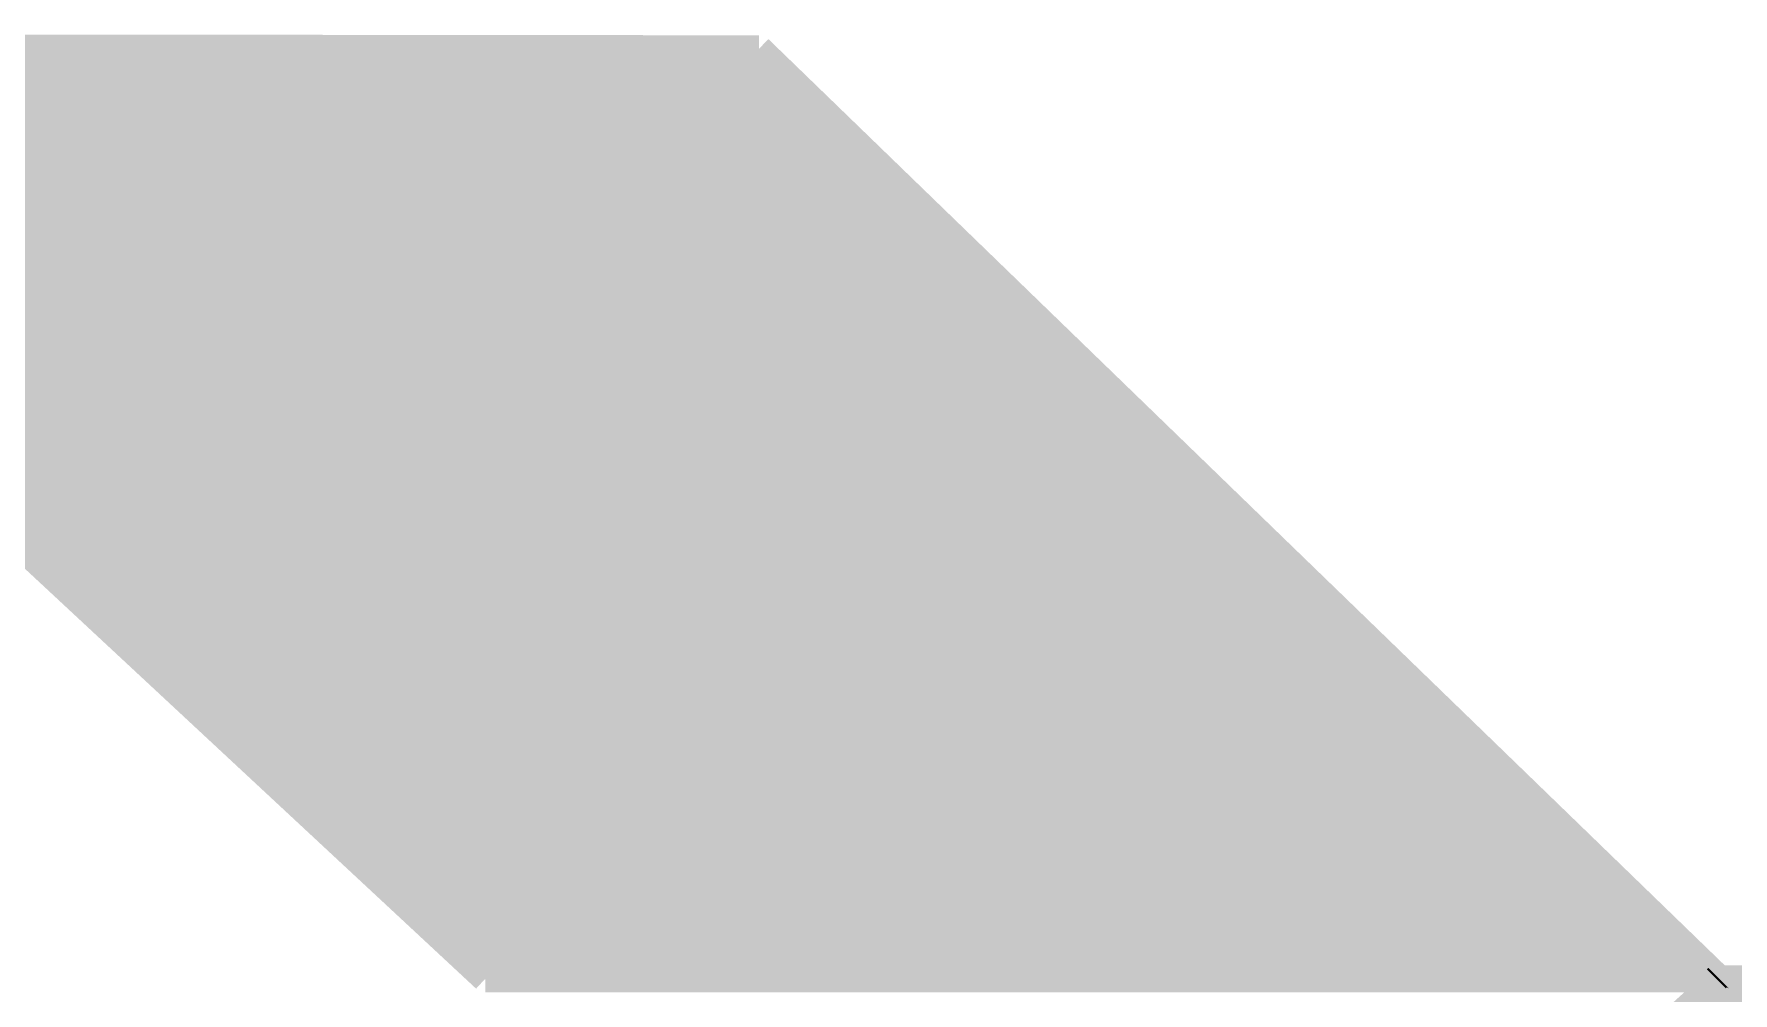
# Model space of a CAD drawing. Extents: x 35 to 236, y 10 to 166.
# Drawn here: x 111.097 to 114.297, y 114.686 to 116.494 of the extents above; entities that cross this region are included whole.
import ezdxf

# ---------------------------------------------------------------- set-up
doc = ezdxf.new("R2010")
doc.units = 0
doc.layers.add('BG_SILKSCREEN_TOP', color=254, linetype='CONTINUOUS')

msp = doc.modelspace()

# ---------------------------------------------------------------- linework, layer by layer
at = {"layer": 'BG_SILKSCREEN_TOP', "const_width": 0.0508}
for points in [[(110.0627, 116.4684), (112.463, 116.4659)], [(110.0627, 116.4684), (112.463, 116.4659)], [(111.9474, 114.7133), (110.0627, 116.4684)], [(111.9474, 114.7133), (110.0627, 116.4684)], [(110.5882, 115.9791), (111.0765, 116.4674)], [(110.5905, 115.9769), (111.081, 116.4674)], [(110.5928, 115.9747), (111.0855, 116.4674)], [(110.5952, 115.9726), (111.09, 116.4674)], [(110.5975, 115.9704), (111.0944, 116.4674)], [(110.5998, 115.9682), (111.0989, 116.4674)], [(110.6021, 115.9661), (111.1034, 116.4674)], [(110.6045, 115.9639), (111.1079, 116.4673)], [(110.6068, 115.9617), (111.1124, 116.4673)], [(110.6091, 115.9596), (111.1169, 116.4673)], [(110.6114, 115.9574), (111.1213, 116.4673)], [(110.6138, 115.9552), (111.1258, 116.4673)], [(110.6161, 115.9531), (111.1303, 116.4673)], [(110.6184, 115.9509), (111.1348, 116.4673)], [(110.6207, 115.9487), (111.1393, 116.4673)], [(110.623, 115.9466), (111.1438, 116.4673)], [(110.6254, 115.9444), (111.1483, 116.4673)], [(110.6277, 115.9423), (111.1527, 116.4673)], [(110.63, 115.9401), (111.1572, 116.4673)], [(110.6323, 115.9379), (111.1617, 116.4673)], [(110.6347, 115.9358), (111.1662, 116.4673)], [(110.637, 115.9336), (111.1707, 116.4673)], [(110.6393, 115.9314), (111.1752, 116.4673)], [(110.6417, 115.9293), (111.1797, 116.4673)], [(110.644, 115.9271), (111.1841, 116.4672)], [(110.6463, 115.9249), (111.1886, 116.4672)], [(110.6486, 115.9227), (111.1931, 116.4672)], [(110.651, 115.9206), (111.1976, 116.4672)], [(110.6533, 115.9184), (111.2021, 116.4672)], [(110.6556, 115.9163), (111.2066, 116.4672)], [(110.6579, 115.9141), (111.2111, 116.4672)], [(110.6603, 115.9119), (111.2156, 116.4672)], [(110.6626, 115.9098), (111.22, 116.4672)], [(110.6649, 115.9076), (111.2245, 116.4672)], [(110.6672, 115.9054), (111.229, 116.4672)], [(110.6696, 115.9033), (111.2335, 116.4672)], [(110.6719, 115.9011), (111.238, 116.4672)], [(110.6742, 115.899), (111.2425, 116.4672)], [(110.6765, 115.8968), (111.2469, 116.4672)], [(110.6789, 115.8946), (111.2514, 116.4672)], [(110.6812, 115.8924), (111.2559, 116.4672)], [(110.6835, 115.8903), (111.2604, 116.4672)], [(110.6858, 115.8881), (111.2649, 116.4672)], [(110.6881, 115.8859), (111.2694, 116.4672)], [(110.6905, 115.8838), (111.2738, 116.4672)], [(110.6928, 115.8816), (111.2783, 116.4671)], [(110.6951, 115.8795), (111.2828, 116.4671)], [(110.6974, 115.8773), (111.2873, 116.4671)], [(110.6998, 115.8751), (111.2918, 116.4671)], [(110.7021, 115.873), (111.2963, 116.4671)], [(110.7044, 115.8708), (111.3008, 116.4671)], [(110.7068, 115.8686), (111.3052, 116.4671)], [(110.7091, 115.8665), (111.3097, 116.4671)], [(110.7114, 115.8643), (111.3142, 116.4671)], [(110.7137, 115.8621), (111.3187, 116.4671)], [(110.7161, 115.86), (111.3232, 116.4671)], [(110.7184, 115.8578), (111.3277, 116.4671)], [(110.7207, 115.8556), (111.3322, 116.4671)], [(110.723, 115.8535), (111.3366, 116.4671)], [(110.7254, 115.8513), (111.3411, 116.4671)], [(110.7277, 115.8491), (111.3456, 116.4671)], [(110.73, 115.847), (111.3501, 116.4671)], [(110.7323, 115.8448), (111.3546, 116.4671)], [(110.7347, 115.8426), (111.3591, 116.4671)], [(110.737, 115.8405), (111.3636, 116.4671)], [(110.7393, 115.8383), (111.3681, 116.4671)], [(110.7416, 115.8362), (111.3725, 116.467)], [(110.744, 115.834), (111.377, 116.467)], [(110.7463, 115.8318), (111.3815, 116.467)], [(110.7486, 115.8297), (111.386, 116.467)], [(110.7509, 115.8275), (111.3905, 116.467)], [(110.7532, 115.8253), (111.395, 116.467)], [(110.7556, 115.8232), (111.3995, 116.467)], [(110.7579, 115.821), (111.4039, 116.467)], [(110.7602, 115.8188), (111.4084, 116.467)], [(110.7625, 115.8167), (111.4129, 116.467)], [(110.7649, 115.8145), (111.4174, 116.467)], [(110.7672, 115.8123), (111.4219, 116.467)], [(110.7695, 115.8102), (111.4263, 116.467)], [(110.7718, 115.808), (111.4308, 116.467)], [(110.7742, 115.8058), (111.4353, 116.467)], [(110.7765, 115.8037), (111.4398, 116.467)], [(110.7788, 115.8015), (111.4443, 116.467)], [(110.7812, 115.7994), (111.4488, 116.467)], [(110.7835, 115.7972), (111.4533, 116.467)], [(110.7858, 115.795), (111.4577, 116.467)], [(110.7881, 115.7929), (111.4622, 116.467)], [(110.7905, 115.7907), (111.4667, 116.467)], [(110.7928, 115.7885), (111.4712, 116.4669)], [(110.7951, 115.7864), (111.4757, 116.4669)], [(110.7974, 115.7842), (111.4802, 116.4669)], [(110.7998, 115.782), (111.4847, 116.4669)], [(110.8021, 115.7798), (111.4892, 116.4669)], [(110.8044, 115.7777), (111.4936, 116.4669)], [(110.8067, 115.7755), (111.4981, 116.4669)], [(110.8091, 115.7734), (111.5026, 116.4669)], [(110.8114, 115.7712), (111.5071, 116.4669)], [(110.8137, 115.769), (111.5116, 116.4669)], [(110.816, 115.7669), (111.5161, 116.4669)], [(110.8184, 115.7647), (111.5206, 116.4669)], [(110.8207, 115.7625), (111.525, 116.4669)], [(110.823, 115.7604), (111.5295, 116.4669)], [(110.8253, 115.7582), (111.534, 116.4669)], [(110.8276, 115.756), (111.5385, 116.4669)], [(110.83, 115.7539), (111.543, 116.4669)], [(110.8323, 115.7517), (111.5475, 116.4669)], [(110.8346, 115.7495), (111.552, 116.4669)], [(110.8369, 115.7474), (111.5564, 116.4669)], [(110.8393, 115.7452), (111.5609, 116.4669)], [(110.8416, 115.743), (111.5654, 116.4668)], [(110.8439, 115.7409), (111.5699, 116.4668)], [(110.8463, 115.7387), (111.5744, 116.4668)], [(110.8486, 115.7366), (111.5789, 116.4668)], [(110.8509, 115.7344), (111.5833, 116.4668)], [(110.8532, 115.7322), (111.5878, 116.4668)], [(110.8556, 115.7301), (111.5923, 116.4668)], [(110.8579, 115.7279), (111.5968, 116.4668)], [(110.8602, 115.7257), (111.6013, 116.4668)], [(110.8625, 115.7236), (111.6058, 116.4668)], [(110.8649, 115.7214), (111.6102, 116.4668)], [(110.8672, 115.7192), (111.6147, 116.4668)], [(110.8695, 115.7171), (111.6192, 116.4668)], [(110.8718, 115.7149), (111.6237, 116.4668)], [(110.8742, 115.7127), (111.6282, 116.4668)], [(110.8765, 115.7106), (111.6327, 116.4668)], [(110.8788, 115.7084), (111.6372, 116.4668)], [(110.8811, 115.7062), (111.6417, 116.4668)], [(110.8835, 115.7041), (111.6461, 116.4668)], [(110.8858, 115.7019), (111.6506, 116.4668)], [(110.8881, 115.6997), (111.6551, 116.4668)], [(110.8904, 115.6976), (111.6596, 116.4668)], [(110.8927, 115.6954), (111.6641, 116.4667)], [(110.8951, 115.6933), (111.6686, 116.4667)], [(110.8974, 115.6911), (111.6731, 116.4667)], [(110.8997, 115.6889), (111.6775, 116.4667)], [(110.902, 115.6868), (111.682, 116.4667)], [(110.9044, 115.6846), (111.6865, 116.4667)], [(110.9067, 115.6824), (111.691, 116.4667)], [(110.909, 115.6803), (111.6955, 116.4667)], [(110.9113, 115.6781), (111.7, 116.4667)], [(110.9137, 115.6759), (111.7045, 116.4667)], [(110.916, 115.6738), (111.709, 116.4667)], [(110.9183, 115.6716), (111.7134, 116.4667)], [(110.9207, 115.6694), (111.7179, 116.4667)], [(110.923, 115.6673), (111.7224, 116.4667)], [(110.9253, 115.6651), (111.7269, 116.4667)], [(110.9276, 115.6629), (111.7314, 116.4667)], [(110.93, 115.6608), (111.7358, 116.4667)], [(110.9323, 115.6586), (111.7403, 116.4667)], [(110.9346, 115.6565), (111.7448, 116.4667)], [(110.9369, 115.6543), (111.7493, 116.4667)], [(110.9393, 115.6521), (111.7538, 116.4667)], [(110.9416, 115.65), (111.7583, 116.4666)], [(110.9439, 115.6478), (111.7628, 116.4666)], [(110.9462, 115.6456), (111.7672, 116.4666)], [(110.9486, 115.6435), (111.7717, 116.4666)], [(110.9509, 115.6413), (111.7762, 116.4666)], [(110.9532, 115.6391), (111.7807, 116.4666)], [(110.9555, 115.6369), (111.7852, 116.4666)], [(110.9578, 115.6348), (111.7897, 116.4666)], [(110.9602, 115.6326), (111.7942, 116.4666)], [(110.9625, 115.6305), (111.7986, 116.4666)], [(110.9648, 115.6283), (111.8031, 116.4666)], [(110.9671, 115.6261), (111.8076, 116.4666)], [(110.9695, 115.624), (111.8121, 116.4666)], [(110.9718, 115.6218), (111.8166, 116.4666)], [(110.9741, 115.6196), (111.8211, 116.4666)], [(110.9765, 115.6175), (111.8256, 116.4666)], [(110.9788, 115.6153), (111.83, 116.4666)], [(110.9811, 115.6131), (111.8345, 116.4666)], [(110.9834, 115.611), (111.839, 116.4666)], [(110.9858, 115.6088), (111.8435, 116.4666)], [(110.9881, 115.6066), (111.848, 116.4666)], [(110.9904, 115.6045), (111.8525, 116.4665)], [(110.9927, 115.6023), (111.857, 116.4665)], [(110.9951, 115.6001), (111.8615, 116.4665)], [(110.9974, 115.598), (111.8659, 116.4665)], [(110.9997, 115.5958), (111.8704, 116.4665)], [(111.002, 115.5937), (111.8749, 116.4665)], [(111.0044, 115.5915), (111.8794, 116.4665)], [(111.0067, 115.5893), (111.8839, 116.4665)], [(111.009, 115.5872), (111.8884, 116.4665)], [(111.0113, 115.585), (111.8928, 116.4665)], [(111.0137, 115.5828), (111.8973, 116.4665)], [(111.016, 115.5807), (111.9018, 116.4665)], [(111.0183, 115.5785), (111.9063, 116.4665)], [(111.0206, 115.5763), (111.9108, 116.4665)], [(111.0229, 115.5742), (111.9153, 116.4665)], [(111.0253, 115.572), (111.9197, 116.4665)], [(111.0276, 115.5698), (111.9242, 116.4665)], [(111.0299, 115.5677), (111.9287, 116.4665)], [(111.0322, 115.5655), (111.9332, 116.4665)], [(111.0346, 115.5633), (111.9377, 116.4665)], [(111.0369, 115.5612), (111.9422, 116.4665)], [(111.0392, 115.559), (111.9467, 116.4665)], [(111.0415, 115.5568), (111.9511, 116.4664)], [(111.0439, 115.5547), (111.9556, 116.4664)], [(111.0462, 115.5525), (111.9601, 116.4664)], [(111.0485, 115.5504), (111.9646, 116.4664)], [(111.0509, 115.5482), (111.9691, 116.4664)], [(111.0532, 115.546), (111.9736, 116.4664)], [(111.0555, 115.5439), (111.9781, 116.4664)], [(111.0578, 115.5417), (111.9826, 116.4664)], [(111.0602, 115.5395), (111.987, 116.4664)], [(111.0625, 115.5374), (111.9915, 116.4664)], [(111.0648, 115.5352), (111.996, 116.4664)], [(111.0671, 115.533), (112.0005, 116.4664)], [(111.0695, 115.5309), (112.005, 116.4664)], [(111.0718, 115.5287), (112.0095, 116.4664)], [(111.0741, 115.5265), (112.014, 116.4664)], [(111.0764, 115.5244), (112.0184, 116.4664)], [(111.0788, 115.5222), (112.0229, 116.4664)], [(111.0811, 115.52), (112.0274, 116.4664)], [(111.0834, 115.5179), (112.0319, 116.4664)], [(111.0857, 115.5157), (112.0364, 116.4664)], [(111.088, 115.5136), (112.0409, 116.4664)], [(111.0904, 115.5114), (112.0453, 116.4663)], [(111.0927, 115.5092), (112.0498, 116.4663)], [(111.095, 115.5071), (112.0543, 116.4663)], [(111.0973, 115.5049), (112.0588, 116.4663)], [(111.0997, 115.5027), (112.0633, 116.4663)], [(111.102, 115.5006), (112.0678, 116.4663)], [(111.1043, 115.4984), (112.0722, 116.4663)], [(111.1066, 115.4962), (112.0767, 116.4663)], [(111.109, 115.494), (112.0812, 116.4663)], [(111.1113, 115.4919), (112.0857, 116.4663)], [(111.1136, 115.4897), (112.0902, 116.4663)], [(111.116, 115.4876), (112.0947, 116.4663)], [(111.1183, 115.4854), (112.0992, 116.4663)], [(111.1206, 115.4832), (112.1036, 116.4663)], [(111.1229, 115.4811), (112.1081, 116.4663)], [(111.1253, 115.4789), (112.1126, 116.4663)], [(111.1276, 115.4767), (112.1171, 116.4663)], [(111.1299, 115.4746), (112.1216, 116.4663)], [(111.1322, 115.4724), (112.1261, 116.4663)], [(111.1346, 115.4702), (112.1306, 116.4663)], [(111.1369, 115.4681), (112.1351, 116.4663)], [(111.1392, 115.4659), (112.1395, 116.4663)], [(111.1415, 115.4637), (112.144, 116.4662)], [(111.1439, 115.4616), (112.1485, 116.4662)], [(111.1462, 115.4594), (112.153, 116.4662)], [(111.1485, 115.4572), (112.1575, 116.4662)], [(111.1508, 115.4551), (112.162, 116.4662)], [(111.1531, 115.4529), (112.1665, 116.4662)], [(111.1555, 115.4508), (112.1709, 116.4662)], [(111.1578, 115.4486), (112.1754, 116.4662)], [(111.1601, 115.4464), (112.1799, 116.4662)], [(111.1624, 115.4443), (112.1844, 116.4662)], [(111.1648, 115.4421), (112.1889, 116.4662)], [(111.1671, 115.4399), (112.1934, 116.4662)], [(111.1694, 115.4378), (112.1978, 116.4662)], [(111.1717, 115.4356), (112.2023, 116.4662)], [(111.1741, 115.4334), (112.2068, 116.4662)], [(111.1764, 115.4313), (112.2113, 116.4662)], [(111.1787, 115.4291), (112.2158, 116.4662)], [(111.181, 115.4269), (112.2203, 116.4662)], [(111.1834, 115.4248), (112.2247, 116.4662)], [(111.1857, 115.4226), (112.2292, 116.4662)], [(111.188, 115.4204), (112.2337, 116.4662)], [(111.1904, 115.4183), (112.2382, 116.4661)], [(111.1927, 115.4161), (112.2427, 116.4661)], [(111.195, 115.4139), (112.2472, 116.4661)], [(111.1973, 115.4118), (112.2517, 116.4661)], [(111.1997, 115.4096), (112.2561, 116.4661)], [(111.202, 115.4075), (112.2606, 116.4661)], [(111.2043, 115.4053), (112.2651, 116.4661)], [(111.2066, 115.4031), (112.2696, 116.4661)], [(111.209, 115.401), (112.2741, 116.4661)], [(111.2113, 115.3988), (112.2786, 116.4661)], [(111.2136, 115.3966), (112.2831, 116.4661)], [(111.2159, 115.3945), (112.2876, 116.4661)], [(111.2182, 115.3923), (112.292, 116.4661)], [(111.2206, 115.3901), (112.2965, 116.4661)], [(111.2229, 115.388), (112.301, 116.4661)], [(111.2252, 115.3858), (112.3055, 116.4661)], [(111.2275, 115.3836), (112.31, 116.4661)], [(111.2299, 115.3815), (112.3145, 116.4661)], [(111.2322, 115.3793), (112.319, 116.4661)], [(111.2345, 115.3771), (112.3234, 116.4661)], [(111.2368, 115.375), (112.3279, 116.4661)], [(111.2392, 115.3728), (112.3324, 116.466)], [(111.2415, 115.3707), (112.3369, 116.466)], [(111.2438, 115.3685), (112.3414, 116.466)], [(111.2461, 115.3663), (112.3459, 116.466)], [(111.2485, 115.3642), (112.3504, 116.466)], [(111.2508, 115.362), (112.3548, 116.466)], [(111.2531, 115.3598), (112.3593, 116.466)], [(111.2555, 115.3577), (112.3638, 116.466)], [(111.2578, 115.3555), (112.3683, 116.466)], [(111.2601, 115.3533), (112.3728, 116.466)], [(111.2624, 115.3511), (112.3772, 116.466)], [(111.2648, 115.349), (112.3817, 116.466)], [(111.2671, 115.3468), (112.3862, 116.466)], [(111.2694, 115.3447), (112.3907, 116.466)], [(111.2717, 115.3425), (112.3952, 116.466)], [(111.2741, 115.3403), (112.3997, 116.466)], [(111.2764, 115.3382), (112.4042, 116.466)], [(111.2787, 115.336), (112.4086, 116.466)], [(111.281, 115.3338), (112.4131, 116.466)], [(111.2833, 115.3317), (112.4176, 116.466)], [(111.2857, 115.3295), (112.4221, 116.466)], [(111.288, 115.3273), (112.4266, 116.466)], [(111.2903, 115.3252), (112.4311, 116.4659)], [(111.2926, 115.323), (112.4356, 116.4659)], [(111.295, 115.3208), (112.4401, 116.4659)], [(111.2973, 115.3187), (112.4445, 116.4659)], [(111.2996, 115.3165), (112.449, 116.4659)], [(111.3019, 115.3143), (112.4535, 116.4659)], [(111.3043, 115.3122), (112.458, 116.4659)], [(111.3066, 115.31), (112.4625, 116.4659)], [(111.3089, 115.3079), (112.465, 116.4639)], [(111.3112, 115.3057), (112.4673, 116.4617)], [(111.3136, 115.3035), (112.4696, 116.4595)], [(111.3159, 115.3014), (112.4718, 116.4573)], [(111.3182, 115.2992), (112.4741, 116.4551)], [(112.463, 116.4659), (114.2715, 114.7133)], [(112.463, 116.4659), (114.2715, 114.7133)], [(111.3205, 115.297), (112.4764, 116.4529)], [(111.3229, 115.2949), (112.4787, 116.4507)], [(111.3252, 115.2927), (112.481, 116.4485)], [(111.3275, 115.2905), (112.4832, 116.4463)], [(111.3299, 115.2884), (112.4855, 116.4441)], [(111.3322, 115.2862), (112.4878, 116.4418)], [(111.3345, 115.284), (112.4901, 116.4396)], [(111.3368, 115.2819), (112.4924, 116.4374)], [(111.3392, 115.2797), (112.4946, 116.4352)], [(111.3415, 115.2775), (112.4969, 116.433)], [(111.3438, 115.2754), (112.4992, 116.4308)], [(111.3461, 115.2732), (112.5015, 116.4286)], [(111.3484, 115.271), (112.5038, 116.4264)], [(111.3508, 115.2689), (112.5061, 116.4241)], [(111.3531, 115.2667), (112.5083, 116.422)], [(111.3554, 115.2646), (112.5106, 116.4197)], [(111.3577, 115.2624), (112.5129, 116.4175)], [(111.3601, 115.2602), (112.5152, 116.4153)], [(111.3624, 115.2581), (112.5175, 116.4131)], [(111.3647, 115.2559), (112.5197, 116.4109)], [(111.367, 115.2537), (112.522, 116.4087)], [(111.3694, 115.2516), (112.5243, 116.4065)], [(111.3717, 115.2494), (112.5266, 116.4043)], [(111.374, 115.2472), (112.5289, 116.402)], [(111.3763, 115.2451), (112.5311, 116.3999)], [(111.3787, 115.2429), (112.5334, 116.3976)], [(111.381, 115.2407), (112.5357, 116.3954)], [(111.3833, 115.2386), (112.538, 116.3932)], [(111.3857, 115.2364), (112.5403, 116.391)], [(111.388, 115.2342), (112.5425, 116.3888)], [(111.3903, 115.2321), (112.5448, 116.3866)], [(111.3926, 115.2299), (112.5471, 116.3844)], [(111.395, 115.2278), (112.5494, 116.3822)], [(111.3973, 115.2256), (112.5516, 116.3799)], [(111.3996, 115.2234), (112.5539, 116.3778)], [(111.4019, 115.2213), (112.5562, 116.3755)], [(111.4043, 115.2191), (112.5585, 116.3733)], [(111.4066, 115.2169), (112.5608, 116.3711)], [(111.4089, 115.2148), (112.5631, 116.3689)], [(111.4112, 115.2126), (112.5653, 116.3667)], [(111.4135, 115.2104), (112.5676, 116.3645)], [(111.4159, 115.2082), (112.5699, 116.3623)], [(111.4182, 115.2061), (112.5722, 116.3601)], [(111.4205, 115.2039), (112.5745, 116.3579)], [(111.4228, 115.2018), (112.5767, 116.3557)], [(111.4252, 115.1996), (112.579, 116.3534)], [(111.4275, 115.1974), (112.5813, 116.3512)], [(111.4298, 115.1953), (112.5836, 116.349)], [(111.4321, 115.1931), (112.5859, 116.3468)], [(111.4345, 115.1909), (112.5881, 116.3446)], [(111.4368, 115.1888), (112.5904, 116.3424)], [(111.4391, 115.1866), (112.5927, 116.3402)], [(111.4414, 115.1844), (112.595, 116.338)], [(111.4438, 115.1823), (112.5973, 116.3358)], [(111.4461, 115.1801), (112.5996, 116.3336)], [(111.4484, 115.1779), (112.6018, 116.3313)], [(111.4507, 115.1758), (112.6041, 116.3291)], [(111.4531, 115.1736), (112.6064, 116.3269)], [(111.4554, 115.1714), (112.6087, 116.3247)], [(111.4577, 115.1693), (112.6109, 116.3225)], [(111.4601, 115.1671), (112.6132, 116.3203)], [(111.4624, 115.165), (112.6155, 116.3181)], [(111.4647, 115.1628), (112.6178, 116.3159)], [(111.467, 115.1606), (112.6201, 116.3137)], [(111.4694, 115.1585), (112.6223, 116.3115)], [(111.4717, 115.1563), (112.6246, 116.3092)], [(111.474, 115.1541), (112.6269, 116.3071)], [(111.4763, 115.152), (112.6292, 116.3048)], [(111.4786, 115.1498), (112.6315, 116.3026)], [(111.481, 115.1476), (112.6337, 116.3004)], [(111.4833, 115.1455), (112.636, 116.2982)], [(111.4856, 115.1433), (112.6383, 116.296)], [(111.4879, 115.1411), (112.6406, 116.2938)], [(111.4903, 115.139), (112.6429, 116.2916)], [(111.4926, 115.1368), (112.6451, 116.2894)], [(111.4949, 115.1346), (112.6474, 116.2871)], [(111.4972, 115.1325), (112.6497, 116.285)], [(111.4996, 115.1303), (112.652, 116.2827)], [(111.5019, 115.1281), (112.6543, 116.2805)], [(111.5042, 115.126), (112.6565, 116.2783)], [(111.5065, 115.1238), (112.6588, 116.2761)], [(111.5089, 115.1217), (112.6611, 116.2739)], [(111.5112, 115.1195), (112.6634, 116.2717)], [(111.5135, 115.1173), (112.6657, 116.2695)], [(111.5158, 115.1152), (112.668, 116.2672)], [(111.5182, 115.113), (112.6702, 116.265)], [(111.5205, 115.1108), (112.6725, 116.2628)], [(111.5228, 115.1087), (112.6748, 116.2606)], [(111.5252, 115.1065), (112.6771, 116.2584)], [(111.5275, 115.1043), (112.6794, 116.2562)], [(111.5298, 115.1022), (112.6816, 116.254)], [(111.5321, 115.1), (112.6839, 116.2518)], [(111.5345, 115.0978), (112.6862, 116.2496)], [(111.5368, 115.0957), (112.6885, 116.2474)], [(111.5391, 115.0935), (112.6908, 116.2452)], [(111.5414, 115.0913), (112.693, 116.2429)], [(111.5437, 115.0892), (112.6953, 116.2407)], [(111.5461, 115.087), (112.6976, 116.2385)], [(111.5484, 115.0849), (112.6999, 116.2363)], [(111.5507, 115.0827), (112.7021, 116.2341)], [(111.553, 115.0805), (112.7044, 116.2319)], [(111.5554, 115.0784), (112.7067, 116.2297)], [(111.5577, 115.0762), (112.709, 116.2275)], [(111.56, 115.074), (112.7113, 116.2253)], [(111.5623, 115.0718), (112.7135, 116.2231)], [(111.5647, 115.0697), (112.7158, 116.2208)], [(111.567, 115.0675), (112.7181, 116.2186)], [(111.5693, 115.0653), (112.7204, 116.2164)], [(111.5716, 115.0632), (112.7227, 116.2142)], [(111.574, 115.061), (112.725, 116.212)], [(111.5763, 115.0589), (112.7272, 116.2098)], [(111.5786, 115.0567), (112.7295, 116.2076)], [(111.5809, 115.0545), (112.7318, 116.2054)], [(111.5833, 115.0524), (112.7341, 116.2032)], [(111.5856, 115.0502), (112.7364, 116.201)], [(111.5879, 115.048), (112.7386, 116.1987)], [(111.5902, 115.0459), (112.7409, 116.1965)], [(111.5926, 115.0437), (112.7432, 116.1943)], [(111.5949, 115.0415), (112.7455, 116.1921)], [(111.5972, 115.0394), (112.7478, 116.1899)], [(111.5996, 115.0372), (112.75, 116.1877)], [(111.6019, 115.035), (112.7523, 116.1855)], [(111.6042, 115.0329), (112.7546, 116.1833)], [(111.6065, 115.0307), (112.7569, 116.1811)], [(111.6088, 115.0285), (112.7592, 116.1789)], [(111.6112, 115.0264), (112.7614, 116.1766)], [(111.6135, 115.0242), (112.7637, 116.1744)], [(111.6158, 115.0221), (112.766, 116.1722)], [(111.6181, 115.0199), (112.7683, 116.17)], [(111.6205, 115.0177), (112.7706, 116.1678)], [(111.6228, 115.0156), (112.7729, 116.1656)], [(111.6251, 115.0134), (112.7751, 116.1634)], [(111.6274, 115.0112), (112.7774, 116.1612)], [(111.6298, 115.0091), (112.7797, 116.159)], [(111.6321, 115.0069), (112.782, 116.1568)], [(111.6344, 115.0047), (112.7842, 116.1546)], [(111.6367, 115.0026), (112.7865, 116.1523)], [(111.6391, 115.0004), (112.7888, 116.1501)], [(111.6414, 114.9982), (112.7911, 116.1479)], [(111.6437, 114.9961), (112.7934, 116.1457)], [(111.646, 114.9939), (112.7956, 116.1435)], [(111.6484, 114.9917), (112.7979, 116.1413)], [(111.6507, 114.9896), (112.8002, 116.1391)], [(111.653, 114.9874), (112.8025, 116.1369)], [(111.6553, 114.9852), (112.8048, 116.1347)], [(111.6577, 114.9831), (112.807, 116.1325)], [(111.66, 114.9809), (112.8093, 116.1302)], [(111.6623, 114.9788), (112.8116, 116.128)], [(111.6647, 114.9766), (112.8139, 116.1258)], [(111.667, 114.9744), (112.8162, 116.1236)], [(111.6693, 114.9723), (112.8184, 116.1214)], [(111.6716, 114.9701), (112.8207, 116.1192)], [(111.6739, 114.9679), (112.823, 116.117)], [(111.6763, 114.9658), (112.8253, 116.1148)], [(111.6786, 114.9636), (112.8276, 116.1126)], [(111.6809, 114.9614), (112.8299, 116.1104)], [(111.6832, 114.9593), (112.8321, 116.1081)], [(111.6856, 114.9571), (112.8344, 116.1059)], [(111.6879, 114.9549), (112.8367, 116.1037)], [(111.6902, 114.9528), (112.839, 116.1015)], [(111.6925, 114.9506), (112.8413, 116.0993)], [(111.6949, 114.9484), (112.8435, 116.0971)], [(111.6972, 114.9463), (112.8458, 116.0949)], [(111.6995, 114.9441), (112.8481, 116.0927)], [(111.7018, 114.942), (112.8504, 116.0905)], [(111.7042, 114.9398), (112.8527, 116.0883)], [(111.7065, 114.9376), (112.8549, 116.086)], [(111.7088, 114.9355), (112.8572, 116.0838)], [(111.7111, 114.9333), (112.8595, 116.0816)], [(111.7135, 114.9311), (112.8618, 116.0794)], [(111.7158, 114.9289), (112.8641, 116.0772)], [(111.7181, 114.9268), (112.8663, 116.075)], [(111.7204, 114.9246), (112.8686, 116.0728)], [(111.7228, 114.9224), (112.8709, 116.0706)], [(111.7251, 114.9203), (112.8732, 116.0684)], [(111.7274, 114.9181), (112.8755, 116.0662)], [(111.7297, 114.916), (112.8777, 116.0639)], [(111.7321, 114.9138), (112.88, 116.0617)], [(111.7344, 114.9116), (112.8823, 116.0595)], [(111.7367, 114.9095), (112.8846, 116.0573)], [(111.739, 114.9073), (112.8868, 116.0551)], [(111.7414, 114.9051), (112.8891, 116.0529)], [(111.7437, 114.903), (112.8914, 116.0507)], [(111.746, 114.9008), (112.8937, 116.0485)], [(111.7483, 114.8986), (112.896, 116.0463)], [(111.7507, 114.8965), (112.8983, 116.0441)], [(111.753, 114.8943), (112.9005, 116.0419)], [(111.7553, 114.8921), (112.9028, 116.0396)], [(111.7576, 114.89), (112.9051, 116.0374)], [(111.76, 114.8878), (112.9074, 116.0352)], [(111.7623, 114.8856), (112.9097, 116.033)], [(111.7646, 114.8835), (112.9119, 116.0308)], [(111.7669, 114.8813), (112.9142, 116.0286)], [(111.7693, 114.8792), (112.9165, 116.0264)], [(111.7716, 114.877), (112.9188, 116.0242)], [(111.7739, 114.8748), (112.9211, 116.022)], [(111.7762, 114.8727), (112.9233, 116.0198)], [(111.7786, 114.8705), (112.9256, 116.0175)], [(111.7809, 114.8683), (112.9279, 116.0153)], [(111.7832, 114.8662), (112.9302, 116.0131)], [(111.7855, 114.864), (112.9325, 116.0109)], [(111.7879, 114.8618), (112.9348, 116.0087)], [(111.7902, 114.8597), (112.937, 116.0065)], [(111.7925, 114.8575), (112.9393, 116.0043)], [(111.7949, 114.8553), (112.9416, 116.0021)], [(111.7972, 114.8532), (112.9439, 115.9999)], [(111.7995, 114.851), (112.9461, 115.9977)], [(111.8018, 114.8488), (112.9484, 115.9954)], [(111.8041, 114.8467), (112.9507, 115.9932)], [(111.8065, 114.8445), (112.953, 115.991)], [(111.8088, 114.8423), (112.9553, 115.9888)], [(111.8111, 114.8402), (112.9575, 115.9866)], [(111.8134, 114.838), (112.9598, 115.9844)], [(111.8158, 114.8359), (112.9621, 115.9822)], [(111.8181, 114.8337), (112.9644, 115.98)], [(111.8204, 114.8315), (112.9667, 115.9778)], [(111.8227, 114.8294), (112.9689, 115.9756)], [(111.8251, 114.8272), (112.9712, 115.9733)], [(111.8274, 114.825), (112.9735, 115.9711)], [(111.8297, 114.8229), (112.9758, 115.9689)], [(111.832, 114.8207), (112.9781, 115.9667)], [(111.8344, 114.8185), (112.9803, 115.9645)], [(111.8367, 114.8164), (112.9826, 115.9623)], [(111.839, 114.8142), (112.9849, 115.9601)], [(111.8413, 114.812), (112.9872, 115.9579)], [(111.8437, 114.8099), (112.9895, 115.9557)], [(111.846, 114.8077), (112.9918, 115.9535)], [(111.8483, 114.8055), (112.994, 115.9512)], [(111.8506, 114.8034), (112.9963, 115.949)], [(111.853, 114.8012), (112.9986, 115.9468)], [(111.8553, 114.7991), (113.0009, 115.9446)], [(111.8576, 114.7969), (113.0032, 115.9424)], [(111.8599, 114.7947), (113.0054, 115.9402)], [(111.8623, 114.7926), (113.0077, 115.938)], [(111.8646, 114.7904), (113.01, 115.9358)], [(111.8669, 114.7882), (113.0123, 115.9336)], [(111.8692, 114.786), (113.0146, 115.9314)], [(111.8716, 114.7839), (113.0168, 115.9292)], [(111.8739, 114.7817), (113.0191, 115.9269)], [(111.8762, 114.7795), (113.0214, 115.9247)], [(111.8785, 114.7774), (113.0237, 115.9225)], [(111.8809, 114.7752), (113.026, 115.9203)], [(111.8832, 114.7731), (113.0282, 115.9181)], [(111.8855, 114.7709), (113.0305, 115.9159)], [(111.8878, 114.7687), (113.0328, 115.9137)], [(111.8902, 114.7666), (113.0351, 115.9115)], [(111.8925, 114.7644), (113.0374, 115.9093)], [(111.8948, 114.7622), (113.0396, 115.9071)], [(111.8971, 114.7601), (113.0419, 115.9048)], [(111.8995, 114.7579), (113.0442, 115.9026)], [(111.9018, 114.7557), (113.0465, 115.9004)], [(111.9041, 114.7536), (113.0487, 115.8982)], [(111.9064, 114.7514), (113.051, 115.896)], [(111.9088, 114.7492), (113.0533, 115.8938)], [(111.9111, 114.7471), (113.0556, 115.8916)], [(111.9134, 114.7449), (113.0579, 115.8894)], [(111.9157, 114.7427), (113.0602, 115.8872)], [(111.9181, 114.7406), (113.0624, 115.885)], [(111.9204, 114.7384), (113.0647, 115.8827)], [(111.9227, 114.7363), (113.067, 115.8805)], [(111.925, 114.7341), (113.0693, 115.8783)], [(111.9274, 114.7319), (113.0716, 115.8761)], [(111.9297, 114.7298), (113.0738, 115.8739)], [(111.932, 114.7276), (113.0761, 115.8717)], [(111.9343, 114.7254), (113.0784, 115.8695)], [(111.9367, 114.7233), (113.0807, 115.8673)], [(111.939, 114.7211), (113.083, 115.8651)], [(111.9413, 114.7189), (113.0852, 115.8629)], [(111.9436, 114.7168), (113.0875, 115.8606)], [(111.946, 114.7146), (113.0898, 115.8584)], [(111.9492, 114.7133), (113.0921, 115.8562)], [(111.9537, 114.7133), (113.0944, 115.854)], [(111.9581, 114.7133), (113.0967, 115.8518)], [(111.9626, 114.7133), (113.0989, 115.8496)], [(111.9671, 114.7133), (113.1012, 115.8474)], [(111.9716, 114.7133), (113.1035, 115.8452)], [(111.9761, 114.7133), (113.1058, 115.843)], [(111.9806, 114.7133), (113.108, 115.8408)], [(111.9851, 114.7133), (113.1103, 115.8385)], [(111.9896, 114.7133), (113.1126, 115.8363)], [(111.9941, 114.7133), (113.1149, 115.8341)], [(111.9986, 114.7133), (113.1172, 115.8319)], [(112.003, 114.7133), (113.1194, 115.8297)], [(112.0075, 114.7133), (113.1217, 115.8275)], [(112.012, 114.7133), (113.124, 115.8253)], [(112.0165, 114.7133), (113.1263, 115.8231)], [(112.021, 114.7133), (113.1286, 115.8209)], [(112.0255, 114.7133), (113.1308, 115.8187)], [(112.03, 114.7133), (113.1331, 115.8165)], [(112.0345, 114.7133), (113.1354, 115.8142)], [(112.0389, 114.7133), (113.1377, 115.812)], [(112.0434, 114.7133), (113.14, 115.8098)], [(112.0479, 114.7133), (113.1422, 115.8076)], [(112.0524, 114.7133), (113.1445, 115.8054)], [(112.0569, 114.7133), (113.1468, 115.8032)], [(112.0614, 114.7133), (113.1491, 115.801)], [(112.0659, 114.7133), (113.1514, 115.7988)], [(112.0704, 114.7133), (113.1537, 115.7966)], [(112.0749, 114.7133), (113.1559, 115.7944)], [(112.0794, 114.7133), (113.1582, 115.7921)], [(112.0839, 114.7133), (113.1605, 115.7899)], [(112.0884, 114.7133), (113.1628, 115.7877)], [(112.0928, 114.7133), (113.1651, 115.7855)], [(112.0973, 114.7133), (113.1673, 115.7833)], [(112.1018, 114.7133), (113.1696, 115.7811)], [(112.1063, 114.7133), (113.1719, 115.7789)], [(112.1108, 114.7133), (113.1742, 115.7767)], [(112.1153, 114.7133), (113.1765, 115.7745)], [(112.1198, 114.7133), (113.1787, 115.7723)], [(112.1243, 114.7133), (113.181, 115.77)], [(112.1288, 114.7133), (113.1833, 115.7678)], [(112.1333, 114.7133), (113.1856, 115.7656)], [(112.1378, 114.7133), (113.1879, 115.7634)], [(112.1422, 114.7133), (113.1901, 115.7612)], [(112.1467, 114.7133), (113.1924, 115.759)], [(112.1512, 114.7133), (113.1947, 115.7568)], [(112.1557, 114.7133), (113.197, 115.7546)], [(112.1602, 114.7133), (113.1993, 115.7524)], [(112.1647, 114.7133), (113.2015, 115.7502)], [(112.1692, 114.7133), (113.2038, 115.7479)], [(112.1737, 114.7133), (113.2061, 115.7457)], [(112.1781, 114.7133), (113.2084, 115.7435)], [(112.1826, 114.7133), (113.2106, 115.7413)], [(112.1871, 114.7133), (113.2129, 115.7391)], [(112.1916, 114.7133), (113.2152, 115.7369)], [(112.1961, 114.7133), (113.2175, 115.7347)], [(112.2006, 114.7133), (113.2198, 115.7325)], [(112.2051, 114.7133), (113.2221, 115.7303)], [(112.2096, 114.7133), (113.2243, 115.7281)], [(112.2141, 114.7133), (113.2266, 115.7258)], [(112.2186, 114.7133), (113.2289, 115.7236)], [(112.223, 114.7133), (113.2312, 115.7214)], [(112.2275, 114.7133), (113.2335, 115.7192)], [(112.232, 114.7133), (113.2357, 115.717)], [(112.2365, 114.7133), (113.238, 115.7148)], [(112.241, 114.7133), (113.2403, 115.7126)], [(112.2455, 114.7133), (113.2426, 115.7104)], [(112.25, 114.7133), (113.2449, 115.7082)], [(112.2545, 114.7133), (113.2471, 115.706)], [(112.259, 114.7133), (113.2494, 115.7038)], [(112.2635, 114.7133), (113.2517, 115.7015)], [(112.268, 114.7133), (113.254, 115.6993)], [(112.2724, 114.7133), (113.2563, 115.6971)], [(112.2769, 114.7133), (113.2586, 115.6949)], [(112.2814, 114.7133), (113.2608, 115.6927)], [(112.2859, 114.7133), (113.2631, 115.6905)], [(112.2904, 114.7133), (113.2654, 115.6883)], [(112.2949, 114.7133), (113.2677, 115.6861)], [(112.2994, 114.7133), (113.27, 115.6839)], [(112.3039, 114.7133), (113.2722, 115.6817)], [(112.3084, 114.7133), (113.2745, 115.6794)], [(112.3129, 114.7133), (113.2768, 115.6772)], [(112.3174, 114.7133), (113.2791, 115.675)], [(112.3218, 114.7133), (113.2814, 115.6728)], [(112.3263, 114.7133), (113.2836, 115.6706)], [(112.3308, 114.7133), (113.2859, 115.6684)], [(112.3353, 114.7133), (113.2882, 115.6662)], [(112.3398, 114.7133), (113.2905, 115.664)], [(112.3443, 114.7133), (113.2927, 115.6618)], [(112.3488, 114.7133), (113.295, 115.6596)], [(112.3533, 114.7133), (113.2973, 115.6573)], [(112.3578, 114.7133), (113.2996, 115.6551)], [(112.3622, 114.7133), (113.3019, 115.6529)], [(112.3667, 114.7133), (113.3041, 115.6507)], [(112.3712, 114.7133), (113.3064, 115.6485)], [(112.3757, 114.7133), (113.3087, 115.6463)], [(112.3802, 114.7133), (113.311, 115.6441)], [(112.3847, 114.7133), (113.3133, 115.6419)], [(112.3892, 114.7133), (113.3156, 115.6397)], [(112.3937, 114.7133), (113.3178, 115.6375)], [(112.3982, 114.7133), (113.3201, 115.6352)], [(112.4026, 114.7133), (113.3224, 115.633)], [(112.4071, 114.7133), (113.3247, 115.6308)], [(112.4116, 114.7133), (113.327, 115.6286)], [(112.4161, 114.7133), (113.3292, 115.6264)], [(112.4206, 114.7133), (113.3315, 115.6242)], [(112.4251, 114.7133), (113.3338, 115.622)], [(112.4296, 114.7133), (113.3361, 115.6198)], [(112.4341, 114.7133), (113.3384, 115.6176)], [(112.4386, 114.7133), (113.3406, 115.6154)], [(112.4431, 114.7133), (113.3429, 115.6131)], [(112.4476, 114.7133), (113.3452, 115.6109)], [(112.4521, 114.7133), (113.3475, 115.6087)], [(112.4565, 114.7133), (113.3498, 115.6065)], [(112.461, 114.7133), (113.3521, 115.6043)], [(112.4655, 114.7133), (113.3543, 115.6021)], [(112.47, 114.7133), (113.3566, 115.5999)], [(112.4745, 114.7133), (113.3589, 115.5977)], [(112.479, 114.7133), (113.3612, 115.5955)], [(112.4835, 114.7133), (113.3634, 115.5933)], [(112.488, 114.7133), (113.3657, 115.5911)], [(112.4925, 114.7133), (113.368, 115.5888)], [(112.497, 114.7133), (113.3703, 115.5866)], [(112.5014, 114.7133), (113.3726, 115.5844)], [(112.5059, 114.7133), (113.3748, 115.5822)], [(112.5104, 114.7133), (113.3771, 115.58)], [(112.5149, 114.7133), (113.3794, 115.5778)], [(112.5194, 114.7133), (113.3817, 115.5756)], [(112.5239, 114.7133), (113.384, 115.5734)], [(112.5284, 114.7133), (113.3862, 115.5712)], [(112.5329, 114.7133), (113.3885, 115.569)], [(112.5374, 114.7133), (113.3908, 115.5667)], [(112.5418, 114.7133), (113.3931, 115.5645)], [(112.5463, 114.7133), (113.3954, 115.5623)], [(112.5508, 114.7133), (113.3976, 115.5601)], [(112.5553, 114.7133), (113.3999, 115.5579)], [(112.5598, 114.7133), (113.4022, 115.5557)], [(112.5643, 114.7133), (113.4045, 115.5535)], [(112.5688, 114.7133), (113.4068, 115.5513)], [(112.5733, 114.7133), (113.409, 115.5491)], [(112.5778, 114.7133), (113.4113, 115.5469)], [(112.5823, 114.7133), (113.4136, 115.5446)], [(112.5867, 114.7133), (113.4159, 115.5424)], [(112.5912, 114.7133), (113.4182, 115.5402)], [(112.5957, 114.7133), (113.4205, 115.538)], [(112.6002, 114.7133), (113.4227, 115.5358)], [(112.6047, 114.7133), (113.425, 115.5336)], [(112.6092, 114.7133), (113.4273, 115.5314)], [(112.6137, 114.7133), (113.4296, 115.5292)], [(112.6182, 114.7133), (113.4319, 115.527)], [(112.6227, 114.7133), (113.4341, 115.5248)], [(112.6272, 114.7133), (113.4364, 115.5225)], [(112.6317, 114.7133), (113.4387, 115.5203)], [(112.6362, 114.7133), (113.441, 115.5181)], [(112.6406, 114.7133), (113.4432, 115.5159)], [(112.6451, 114.7133), (113.4455, 115.5137)], [(112.6496, 114.7133), (113.4478, 115.5115)], [(112.6541, 114.7133), (113.4501, 115.5093)], [(112.6586, 114.7133), (113.4524, 115.5071)], [(112.6631, 114.7133), (113.4546, 115.5049)], [(112.6676, 114.7133), (113.4569, 115.5027)], [(112.6721, 114.7133), (113.4592, 115.5004)], [(112.6766, 114.7133), (113.4615, 115.4982)], [(112.6811, 114.7133), (113.4638, 115.496)], [(112.6855, 114.7133), (113.466, 115.4938)], [(112.69, 114.7133), (113.4683, 115.4916)], [(112.6945, 114.7133), (113.4706, 115.4894)], [(112.699, 114.7133), (113.4729, 115.4872)], [(112.7035, 114.7133), (113.4752, 115.485)], [(112.708, 114.7133), (113.4775, 115.4828)], [(112.7125, 114.7133), (113.4797, 115.4806)], [(112.717, 114.7133), (113.482, 115.4784)], [(112.7215, 114.7133), (113.4843, 115.4761)], [(112.7259, 114.7133), (113.4866, 115.4739)], [(112.7304, 114.7133), (113.4889, 115.4717)], [(112.7349, 114.7133), (113.4911, 115.4695)], [(112.7394, 114.7133), (113.4934, 115.4673)], [(112.7439, 114.7133), (113.4957, 115.4651)], [(112.7484, 114.7133), (113.498, 115.4629)], [(112.7529, 114.7133), (113.5003, 115.4607)], [(112.7574, 114.7133), (113.5025, 115.4585)], [(112.7619, 114.7133), (113.5048, 115.4563)], [(112.7664, 114.7133), (113.5071, 115.454)], [(112.7708, 114.7133), (113.5094, 115.4518)], [(112.7753, 114.7133), (113.5117, 115.4496)], [(112.7798, 114.7133), (113.5139, 115.4474)], [(112.7843, 114.7133), (113.5162, 115.4452)], [(112.7888, 114.7133), (113.5185, 115.443)], [(112.7933, 114.7133), (113.5208, 115.4408)], [(112.7978, 114.7133), (113.5231, 115.4386)], [(112.8023, 114.7133), (113.5253, 115.4364)], [(112.8068, 114.7133), (113.5276, 115.4342)], [(112.8113, 114.7133), (113.5299, 115.4319)], [(112.8158, 114.7133), (113.5322, 115.4297)], [(112.8203, 114.7133), (113.5344, 115.4275)], [(112.8247, 114.7133), (113.5367, 115.4253)], [(112.8292, 114.7133), (113.539, 115.4231)], [(112.8337, 114.7133), (113.5413, 115.4209)], [(112.8382, 114.7133), (113.5436, 115.4187)], [(112.8427, 114.7133), (113.5459, 115.4165)], [(112.8472, 114.7133), (113.5481, 115.4143)], [(112.8517, 114.7133), (113.5504, 115.4121)], [(112.8562, 114.7133), (113.5527, 115.4098)], [(112.8607, 114.7133), (113.555, 115.4076)], [(112.8651, 114.7133), (113.5573, 115.4054)], [(112.8696, 114.7133), (113.5595, 115.4032)], [(112.8741, 114.7133), (113.5618, 115.401)], [(112.8786, 114.7133), (113.5641, 115.3988)], [(112.8831, 114.7133), (113.5664, 115.3966)], [(112.8876, 114.7133), (113.5687, 115.3944)], [(112.8921, 114.7133), (113.5709, 115.3922)], [(112.8966, 114.7133), (113.5732, 115.39)], [(112.9011, 114.7133), (113.5755, 115.3877)], [(112.9055, 114.7133), (113.5778, 115.3855)], [(112.91, 114.7133), (113.5801, 115.3833)], [(112.9145, 114.7133), (113.5824, 115.3811)], [(112.919, 114.7133), (113.5846, 115.3789)], [(112.9235, 114.7133), (113.5869, 115.3767)], [(112.928, 114.7133), (113.5892, 115.3745)], [(112.9325, 114.7133), (113.5915, 115.3723)], [(112.937, 114.7133), (113.5938, 115.3701)], [(112.9415, 114.7133), (113.596, 115.3679)], [(112.946, 114.7133), (113.5983, 115.3657)], [(112.9505, 114.7133), (113.6006, 115.3634)], [(112.9549, 114.7133), (113.6029, 115.3612)], [(112.9594, 114.7133), (113.6052, 115.359)], [(112.9639, 114.7133), (113.6074, 115.3568)], [(112.9684, 114.7133), (113.6097, 115.3546)], [(112.9729, 114.7133), (113.612, 115.3524)], [(112.9774, 114.7133), (113.6143, 115.3502)], [(112.9819, 114.7133), (113.6165, 115.348)], [(112.9864, 114.7133), (113.6188, 115.3458)], [(112.9909, 114.7133), (113.6211, 115.3436)], [(112.9954, 114.7133), (113.6234, 115.3413)], [(112.9999, 114.7133), (113.6257, 115.3391)], [(113.0043, 114.7133), (113.6279, 115.3369)], [(113.0088, 114.7133), (113.6302, 115.3347)], [(113.0133, 114.7133), (113.6325, 115.3325)], [(113.0178, 114.7133), (113.6348, 115.3303)], [(113.0223, 114.7133), (113.6371, 115.3281)], [(113.0268, 114.7133), (113.6394, 115.3259)], [(113.0313, 114.7133), (113.6416, 115.3237)], [(113.0358, 114.7133), (113.6439, 115.3215)], [(113.0403, 114.7133), (113.6462, 115.3192)], [(113.0447, 114.7133), (113.6485, 115.317)], [(113.0492, 114.7133), (113.6508, 115.3148)], [(113.0537, 114.7133), (113.653, 115.3126)], [(113.0582, 114.7133), (113.6553, 115.3104)], [(113.0627, 114.7133), (113.6576, 115.3082)], [(113.0672, 114.7133), (113.6599, 115.306)], [(113.0717, 114.7133), (113.6622, 115.3038)], [(113.0762, 114.7133), (113.6644, 115.3016)], [(113.0807, 114.7133), (113.6667, 115.2994)], [(113.0851, 114.7133), (113.669, 115.2971)], [(113.0896, 114.7133), (113.6713, 115.2949)], [(113.0941, 114.7133), (113.6736, 115.2927)], [(113.0986, 114.7133), (113.6758, 115.2905)], [(113.1031, 114.7133), (113.6781, 115.2883)], [(113.1076, 114.7133), (113.6804, 115.2861)], [(113.1121, 114.7133), (113.6827, 115.2839)], [(113.1166, 114.7133), (113.685, 115.2817)], [(113.1211, 114.7133), (113.6873, 115.2795)], [(113.1256, 114.7133), (113.6895, 115.2773)], [(113.1301, 114.7133), (113.6918, 115.275)], [(113.1346, 114.7133), (113.6941, 115.2728)], [(113.139, 114.7133), (113.6964, 115.2706)], [(113.1435, 114.7133), (113.6986, 115.2684)], [(113.148, 114.7133), (113.7009, 115.2662)], [(113.1525, 114.7133), (113.7032, 115.264)], [(113.157, 114.7133), (113.7055, 115.2618)], [(113.1615, 114.7133), (113.7078, 115.2596)], [(113.166, 114.7133), (113.71, 115.2574)], [(113.1705, 114.7133), (113.7123, 115.2552)], [(113.175, 114.7133), (113.7146, 115.253)], [(113.1795, 114.7133), (113.7169, 115.2507)], [(113.1839, 114.7133), (113.7192, 115.2485)], [(113.1884, 114.7133), (113.7214, 115.2463)], [(113.1929, 114.7133), (113.7237, 115.2441)], [(113.1974, 114.7133), (113.726, 115.2419)], [(113.2019, 114.7133), (113.7283, 115.2397)], [(113.2064, 114.7133), (113.7306, 115.2375)], [(113.2109, 114.7133), (113.7328, 115.2353)], [(113.2154, 114.7133), (113.7351, 115.2331)], [(113.2199, 114.7133), (113.7374, 115.2309)], [(113.2244, 114.7133), (113.7397, 115.2286)], [(113.2288, 114.7133), (113.742, 115.2264)], [(113.2333, 114.7133), (113.7443, 115.2242)], [(113.2378, 114.7133), (113.7465, 115.222)], [(113.2423, 114.7133), (113.7488, 115.2198)], [(113.2468, 114.7133), (113.7511, 115.2176)], [(113.2513, 114.7133), (113.7534, 115.2154)], [(113.2558, 114.7133), (113.7557, 115.2132)], [(113.2603, 114.7133), (113.7579, 115.211)], [(113.2648, 114.7133), (113.7602, 115.2088)], [(113.2692, 114.7133), (113.7625, 115.2065)], [(113.2737, 114.7133), (113.7648, 115.2043)], [(113.2782, 114.7133), (113.7671, 115.2021)], [(113.2827, 114.7133), (113.7693, 115.1999)], [(113.2872, 114.7133), (113.7716, 115.1977)], [(113.2917, 114.7133), (113.7739, 115.1955)], [(113.2962, 114.7133), (113.7762, 115.1933)], [(113.3007, 114.7133), (113.7784, 115.1911)], [(113.3052, 114.7133), (113.7807, 115.1889)], [(113.3097, 114.7133), (113.783, 115.1867)], [(113.3142, 114.7133), (113.7853, 115.1844)], [(113.3186, 114.7133), (113.7876, 115.1822)], [(113.3231, 114.7133), (113.7898, 115.18)], [(113.3276, 114.7133), (113.7921, 115.1778)], [(113.3321, 114.7133), (113.7944, 115.1756)], [(113.3366, 114.7133), (113.7967, 115.1734)], [(113.3411, 114.7133), (113.799, 115.1712)], [(113.3456, 114.7133), (113.8012, 115.169)], [(113.3501, 114.7133), (113.8035, 115.1668)], [(113.3546, 114.7133), (113.8058, 115.1646)], [(113.3591, 114.7133), (113.8081, 115.1624)], [(113.3636, 114.7133), (113.8104, 115.1601)], [(113.368, 114.7133), (113.8127, 115.1579)], [(113.3725, 114.7133), (113.8149, 115.1557)], [(113.377, 114.7133), (113.8172, 115.1535)], [(113.3815, 114.7133), (113.8195, 115.1513)], [(113.386, 114.7133), (113.8218, 115.1491)], [(113.3905, 114.7133), (113.8241, 115.1469)], [(113.395, 114.7133), (113.8263, 115.1447)], [(113.3995, 114.7133), (113.8286, 115.1425)], [(113.404, 114.7133), (113.8309, 115.1403)], [(113.4084, 114.7133), (113.8332, 115.138)], [(113.4129, 114.7133), (113.8355, 115.1358)], [(113.4174, 114.7133), (113.8377, 115.1336)], [(113.4219, 114.7133), (113.84, 115.1314)], [(113.4264, 114.7133), (113.8423, 115.1292)], [(113.4309, 114.7133), (113.8446, 115.127)], [(113.4354, 114.7133), (113.8469, 115.1248)], [(113.4399, 114.7133), (113.8492, 115.1226)], [(113.4444, 114.7133), (113.8514, 115.1204)], [(113.4489, 114.7133), (113.8537, 115.1182)], [(113.4533, 114.7133), (113.856, 115.1159)], [(113.4578, 114.7133), (113.8583, 115.1137)], [(113.4623, 114.7133), (113.8605, 115.1115)], [(113.4668, 114.7133), (113.8628, 115.1093)], [(113.4713, 114.7133), (113.8651, 115.1071)], [(113.4758, 114.7133), (113.8674, 115.1049)], [(113.4803, 114.7133), (113.8697, 115.1027)], [(113.4848, 114.7133), (113.8719, 115.1005)], [(113.4893, 114.7133), (113.8742, 115.0983)], [(113.4938, 114.7133), (113.8765, 115.0961)], [(113.4983, 114.7133), (113.8788, 115.0938)], [(113.5027, 114.7133), (113.8811, 115.0916)], [(113.5072, 114.7133), (113.8833, 115.0894)], [(113.5117, 114.7133), (113.8856, 115.0872)], [(113.5162, 114.7133), (113.8879, 115.085)], [(113.5207, 114.7133), (113.8902, 115.0828)], [(113.5252, 114.7133), (113.8925, 115.0806)], [(113.5297, 114.7133), (113.8947, 115.0784)], [(113.5342, 114.7133), (113.897, 115.0762)], [(113.5387, 114.7133), (113.8993, 115.074)], [(113.5432, 114.7133), (113.9016, 115.0717)], [(113.5476, 114.7133), (113.9039, 115.0695)], [(113.5521, 114.7133), (113.9062, 115.0673)], [(113.5566, 114.7133), (113.9084, 115.0651)], [(113.5611, 114.7133), (113.9107, 115.0629)], [(113.5656, 114.7133), (113.913, 115.0607)], [(113.5701, 114.7133), (113.9153, 115.0585)], [(113.5746, 114.7133), (113.9176, 115.0563)], [(113.5791, 114.7133), (113.9198, 115.0541)], [(113.5836, 114.7133), (113.9221, 115.0519)], [(113.588, 114.7133), (113.9244, 115.0497)], [(113.5925, 114.7133), (113.9267, 115.0474)], [(113.597, 114.7133), (113.929, 115.0452)], [(113.6015, 114.7133), (113.9312, 115.043)], [(113.606, 114.7133), (113.9335, 115.0408)], [(113.6105, 114.7133), (113.9358, 115.0386)], [(113.615, 114.7133), (113.9381, 115.0364)], [(113.6195, 114.7133), (113.9403, 115.0342)], [(113.624, 114.7133), (113.9426, 115.032)], [(113.6285, 114.7133), (113.9449, 115.0298)], [(113.6329, 114.7133), (113.9472, 115.0276)], [(113.6374, 114.7133), (113.9495, 115.0253)], [(113.6419, 114.7133), (113.9517, 115.0231)], [(113.6464, 114.7133), (113.954, 115.0209)], [(113.6509, 114.7133), (113.9563, 115.0187)], [(113.6554, 114.7133), (113.9586, 115.0165)], [(113.6599, 114.7133), (113.9609, 115.0143)], [(113.6644, 114.7133), (113.9631, 115.0121)], [(113.6689, 114.7133), (113.9654, 115.0099)], [(113.6734, 114.7133), (113.9677, 115.0077)], [(113.6779, 114.7133), (113.97, 115.0055)], [(113.6824, 114.7133), (113.9723, 115.0032)], [(113.6868, 114.7133), (113.9746, 115.001)], [(113.6913, 114.7133), (113.9768, 114.9988)], [(113.6958, 114.7133), (113.9791, 114.9966)], [(113.7003, 114.7133), (113.9814, 114.9944)], [(113.7048, 114.7133), (113.9837, 114.9922)], [(113.7093, 114.7133), (113.986, 114.99)], [(113.7138, 114.7133), (113.9882, 114.9878)], [(113.7183, 114.7133), (113.9905, 114.9856)], [(113.7228, 114.7133), (113.9928, 114.9834)], [(113.7272, 114.7133), (113.9951, 114.9811)], [(113.7317, 114.7133), (113.9974, 114.9789)], [(113.7362, 114.7133), (113.9996, 114.9767)], [(113.7407, 114.7133), (114.0019, 114.9745)], [(113.7452, 114.7133), (114.0042, 114.9723)], [(113.7497, 114.7133), (114.0065, 114.9701)], [(113.7542, 114.7133), (114.0088, 114.9679)], [(113.7587, 114.7133), (114.0111, 114.9657)], [(113.7632, 114.7133), (114.0133, 114.9635)], [(113.7676, 114.7133), (114.0156, 114.9613)], [(113.7721, 114.7133), (114.0179, 114.959)], [(113.7766, 114.7133), (114.0202, 114.9568)], [(113.7811, 114.7133), (114.0224, 114.9546)], [(113.7856, 114.7133), (114.0247, 114.9524)], [(113.7901, 114.7133), (114.027, 114.9502)], [(113.7946, 114.7133), (114.0293, 114.948)], [(113.7991, 114.7133), (114.0316, 114.9458)], [(113.8036, 114.7133), (114.0338, 114.9436)], [(113.8081, 114.7133), (114.0361, 114.9414)], [(113.8126, 114.7133), (114.0384, 114.9392)], [(113.817, 114.7133), (114.0407, 114.937)], [(113.8215, 114.7133), (114.043, 114.9347)], [(113.826, 114.7133), (114.0452, 114.9325)], [(113.8305, 114.7133), (114.0475, 114.9303)], [(113.835, 114.7133), (114.0498, 114.9281)], [(113.8395, 114.7133), (114.0521, 114.9259)], [(113.844, 114.7133), (114.0544, 114.9237)], [(113.8485, 114.7133), (114.0566, 114.9215)], [(113.853, 114.7133), (114.0589, 114.9193)], [(113.8575, 114.7133), (114.0612, 114.9171)], [(113.862, 114.7133), (114.0635, 114.9149)], [(113.8665, 114.7133), (114.0658, 114.9126)], [(113.8709, 114.7133), (114.0681, 114.9104)], [(113.8754, 114.7133), (114.0703, 114.9082)], [(113.8799, 114.7133), (114.0726, 114.906)], [(113.8844, 114.7133), (114.0749, 114.9038)], [(113.8889, 114.7133), (114.0772, 114.9016)], [(113.8934, 114.7133), (114.0795, 114.8994)], [(113.8979, 114.7133), (114.0817, 114.8972)], [(113.9024, 114.7133), (114.084, 114.895)], [(113.9069, 114.7133), (114.0863, 114.8928)], [(113.9113, 114.7133), (114.0886, 114.8905)], [(113.9158, 114.7133), (114.0909, 114.8883)], [(113.9203, 114.7133), (114.0931, 114.8861)], [(113.9248, 114.7133), (114.0954, 114.8839)], [(113.9293, 114.7133), (114.0977, 114.8817)], [(113.9338, 114.7133), (114.1, 114.8795)], [(113.9383, 114.7133), (114.1023, 114.8773)], [(113.9428, 114.7133), (114.1045, 114.8751)], [(113.9472, 114.7133), (114.1068, 114.8729)], [(113.9517, 114.7133), (114.1091, 114.8707)], [(113.9562, 114.7133), (114.1114, 114.8684)], [(113.9607, 114.7133), (114.1137, 114.8662)], [(113.9652, 114.7133), (114.1159, 114.864)], [(113.9697, 114.7133), (114.1182, 114.8618)], [(113.9742, 114.7133), (114.1205, 114.8596)], [(113.9787, 114.7133), (114.1228, 114.8574)], [(113.9832, 114.7133), (114.125, 114.8552)], [(113.9877, 114.7133), (114.1273, 114.853)], [(113.9922, 114.7133), (114.1296, 114.8508)], [(113.9967, 114.7133), (114.1319, 114.8486)], [(114.0011, 114.7133), (114.1342, 114.8463)], [(114.0056, 114.7133), (114.1365, 114.8441)], [(114.0101, 114.7133), (114.1387, 114.8419)], [(114.0146, 114.7133), (114.141, 114.8397)], [(114.0191, 114.7133), (114.1433, 114.8375)], [(114.0236, 114.7133), (114.1456, 114.8353)], [(114.0281, 114.7133), (114.1479, 114.8331)], [(114.0326, 114.7133), (114.1501, 114.8309)], [(114.0371, 114.7133), (114.1524, 114.8287)], [(114.0416, 114.7133), (114.1547, 114.8265)], [(114.0461, 114.7133), (114.157, 114.8243)], [(114.0505, 114.7133), (114.1593, 114.822)], [(114.055, 114.7133), (114.1615, 114.8198)], [(114.0595, 114.7133), (114.1638, 114.8176)], [(114.064, 114.7133), (114.1661, 114.8154)], [(114.0685, 114.7133), (114.1684, 114.8132)], [(114.073, 114.7133), (114.1707, 114.811)], [(114.0775, 114.7133), (114.173, 114.8088)], [(114.082, 114.7133), (114.1752, 114.8066)], [(114.0865, 114.7133), (114.1775, 114.8043)], [(114.0909, 114.7133), (114.1798, 114.8022)], [(114.0954, 114.7133), (114.1821, 114.7999)], [(114.0999, 114.7133), (114.1844, 114.7977)], [(114.1044, 114.7133), (114.1866, 114.7955)], [(114.1089, 114.7133), (114.1889, 114.7933)], [(114.1134, 114.7133), (114.1912, 114.7911)], [(114.1179, 114.7133), (114.1935, 114.7889)], [(114.1224, 114.7133), (114.1957, 114.7867)], [(114.1269, 114.7133), (114.198, 114.7845)], [(114.1313, 114.7133), (114.2003, 114.7822)], [(114.1358, 114.7133), (114.2026, 114.7801)], [(114.1403, 114.7133), (114.2049, 114.7778)], [(114.1448, 114.7133), (114.2071, 114.7756)], [(114.1493, 114.7133), (114.2094, 114.7734)], [(114.1538, 114.7133), (114.2117, 114.7712)], [(114.1583, 114.7133), (114.214, 114.769)], [(114.1628, 114.7133), (114.2163, 114.7668)], [(114.1673, 114.7133), (114.2185, 114.7646)], [(114.1718, 114.7133), (114.2208, 114.7624)], [(114.1763, 114.7133), (114.2231, 114.7601)], [(114.1808, 114.7133), (114.2254, 114.758)], [(114.1852, 114.7133), (114.2277, 114.7557)], [(114.1897, 114.7133), (114.23, 114.7535)], [(114.1942, 114.7133), (114.2322, 114.7513)], [(114.1987, 114.7133), (114.2345, 114.7491)], [(114.2032, 114.7133), (114.2368, 114.7469)], [(114.2077, 114.7133), (114.2391, 114.7447)], [(114.2122, 114.7133), (114.2414, 114.7425)], [(114.2167, 114.7133), (114.2436, 114.7403)], [(114.2212, 114.7133), (114.2459, 114.738)], [(114.2257, 114.7133), (114.2482, 114.7359)], [(114.2302, 114.7133), (114.2505, 114.7336)], [(114.2346, 114.7133), (114.2528, 114.7314)], [(114.2391, 114.7133), (114.255, 114.7292)], [(114.2436, 114.7133), (114.2573, 114.727)], [(114.2715, 114.7133), (111.9474, 114.7133)], [(114.2715, 114.7133), (111.9474, 114.7133)], [(112.3461, 112.9632), (114.2715, 114.7133)], [(112.3461, 112.9632), (114.2715, 114.7133)], [(112.5203, 112.9631), (114.2615, 114.7043)], [(112.5248, 112.9631), (114.275, 114.7133)], [(112.5293, 112.963), (114.2795, 114.7133)], [(112.5338, 112.963), (114.284, 114.7133)], [(112.5383, 112.963), (114.2885, 114.7133)], [(112.5427, 112.963), (114.293, 114.7133)], [(112.5472, 112.963), (114.2975, 114.7133)], [(112.5517, 112.963), (114.302, 114.7133)], [(112.5562, 112.963), (114.3065, 114.7133)], [(112.5607, 112.963), (114.311, 114.7133)], [(112.5652, 112.963), (114.3154, 114.7133)], [(112.5697, 112.963), (114.3199, 114.7133)], [(112.5741, 112.963), (114.3244, 114.7133)], [(112.5786, 112.963), (114.3289, 114.7133)], [(112.5831, 112.963), (114.3334, 114.7133)], [(112.5876, 112.963), (114.3379, 114.7133)], [(112.5921, 112.963), (114.3424, 114.7133)], [(112.5966, 112.963), (114.3469, 114.7133)], [(112.601, 112.963), (114.3514, 114.7133)], [(112.6055, 112.963), (114.3559, 114.7133)], [(112.61, 112.963), (114.3604, 114.7133)], [(112.6145, 112.963), (114.3649, 114.7133)], [(112.619, 112.963), (114.3693, 114.7133)], [(112.6235, 112.9629), (114.3738, 114.7133)], [(114.2481, 114.7133), (114.2596, 114.7248)], [(114.2526, 114.7133), (114.2619, 114.7226)], [(114.2571, 114.7133), (114.2642, 114.7204)], [(114.2616, 114.7133), (114.2664, 114.7182)], [(114.2661, 114.7133), (114.2687, 114.7159)], [(114.2705, 114.7133), (114.271, 114.7138)], [(114.2715, 114.7133), (116.5194, 114.7133)], [(114.2715, 114.7133), (116.5194, 114.7133)]]:
    msp.add_lwpolyline(points, dxfattribs=at)

doc.saveas('drawing.dxf')
